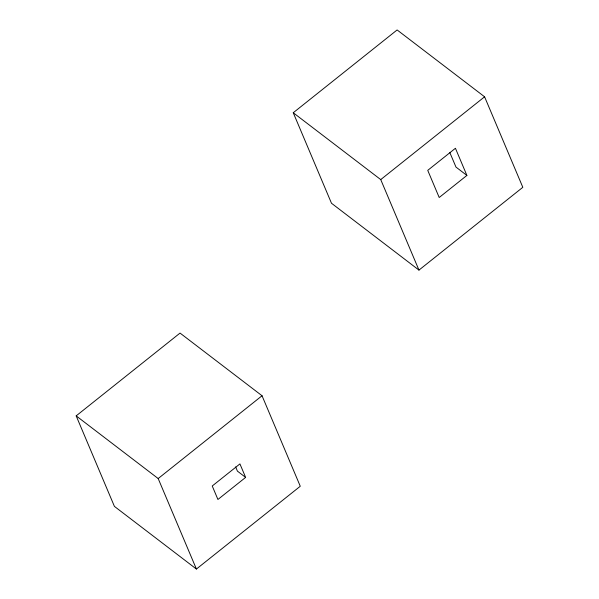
<?xml version="1.0" encoding="UTF-8"?>
<svg xmlns="http://www.w3.org/2000/svg" width="599" height="599" viewBox="0 0 599 599"><rect width="100%" height="100%" fill="white"/><g stroke="black" fill="none" stroke-linecap="round" stroke-linejoin="round"><path stroke-width="0.9" d="M293.255 112.747L397.122 29.95L484.591 96.798L522.822 187.307L418.963 270.104L331.487 203.248L293.255 112.747L380.732 179.595L418.963 270.104M76.178 415.871L180.037 333.074L262.04 395.752L300.271 486.253L196.412 569.05L114.409 506.38L76.178 415.871L158.181 478.549L196.412 569.05M380.732 179.595L484.591 96.798M466.898 175.425L439.202 197.505L427.738 170.356L455.435 148.275L466.898 175.425L455.966 167.069L449.871 152.648M158.181 478.549L262.04 395.752M245.627 477.396L217.924 499.476L212.233 485.991L239.929 463.911L245.627 477.396L237.421 471.128L235.647 466.913"/></g></svg>
